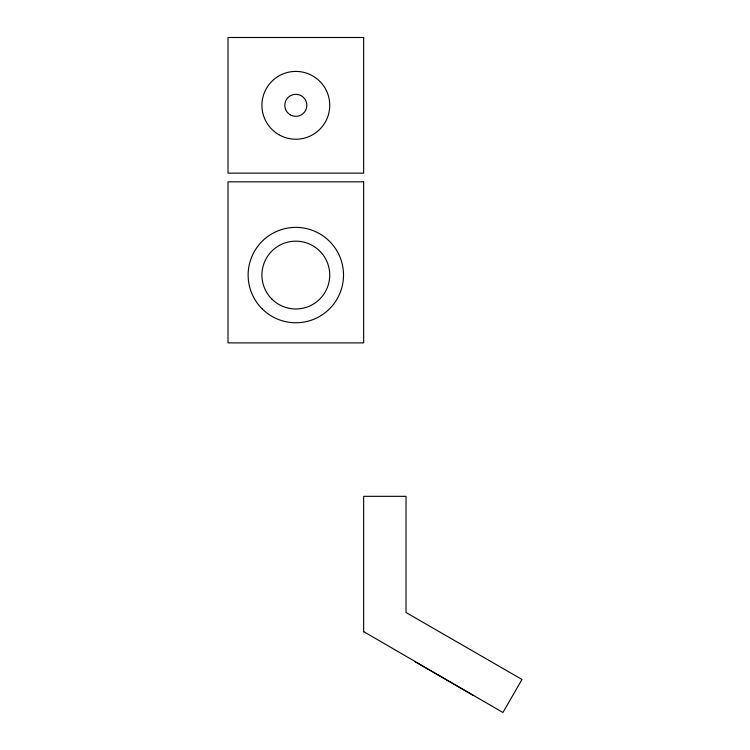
<?xml version="1.0" encoding="UTF-8"?>
<svg xmlns="http://www.w3.org/2000/svg" width="750" height="750" viewBox="0 0 750 750"><rect width="100%" height="100%" fill="white"/><g stroke="black" fill="none" stroke-linecap="round" stroke-linejoin="round"><path stroke-width="1.12" d="M363.647 631.603L502.922 712.5L521.991 679.462L406.031 612.516L406.031 496.331L363.647 496.331L363.647 631.969M414.825 661.641L473.55 695.55M363.647 37.5L228.009 37.5L228.009 173.138L363.647 173.138L363.647 37.5M363.647 181.828L228.009 181.828L228.009 342.891L363.647 342.891L363.647 181.828M262.106 308.794A47.681 47.681 0 0 0 341.887 287.419A47.681 47.681 0 0 0 283.481 229.012A47.681 47.681 0 0 0 262.106 308.794M271.847 299.053A33.909 33.909 0 0 0 328.575 283.847A33.909 33.909 0 0 0 287.053 242.316A33.909 33.909 0 0 0 271.847 299.053M290.316 114.862A11.025 11.025 0 0 0 306.844 105.319A11.025 11.025 0 0 0 290.316 95.775A11.025 11.025 0 0 0 290.316 114.862M278.869 134.681A33.909 33.909 0 0 0 329.738 105.319A33.909 33.909 0 0 0 278.869 75.956A33.909 33.909 0 0 0 278.869 134.681"/></g></svg>
